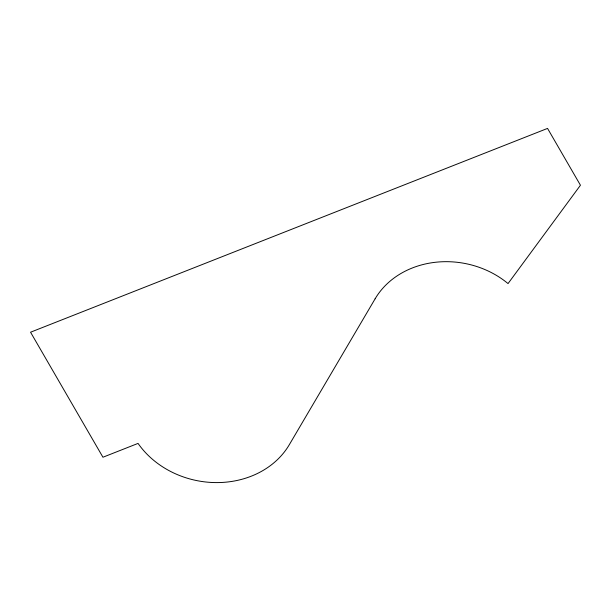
<?xml version="1.0" encoding="UTF-8"?>
<svg xmlns="http://www.w3.org/2000/svg" width="611" height="611" viewBox="0 0 611 611"><rect width="100%" height="100%" fill="white"/><g stroke="black" fill="none" stroke-linecap="round" stroke-linejoin="round"><path stroke-width="0.92" d="M375.131 298.787L289.316 444.693A87.083 74.489 11.1 0 1 215.882 482.591A87.083 74.489 11.1 0 1 138.048 443.403L102.946 457.234L30.55 332.216L547.548 128.409L580.45 185.24L508.039 283.58A85.265 72.938 11.1 0 0 375.131 298.787"/></g></svg>
